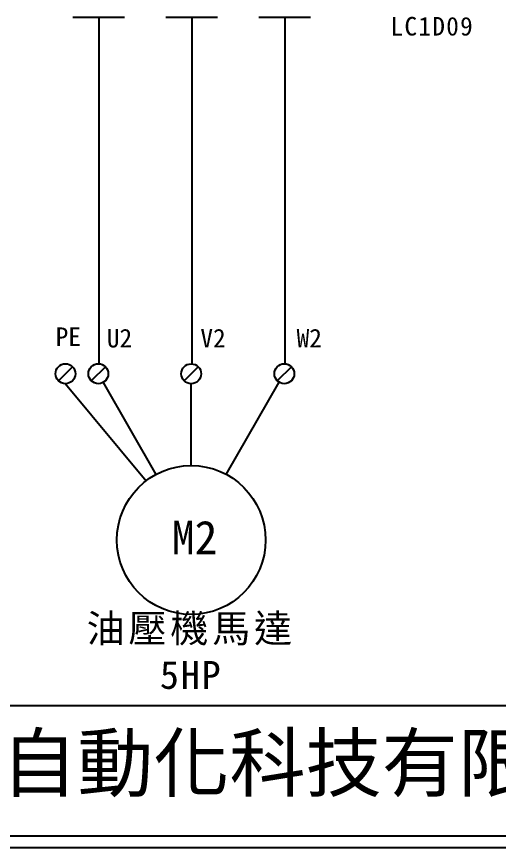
# Model space of a CAD drawing. Extents: x 10 to 297, y 3 to 207.
# Drawn here: x 66.6 to 118.6, y 3 to 92.3 of the extents above; entities that cross this region are included whole.
import ezdxf

# ---------------------------------------------------------------- set-up
doc = ezdxf.new("R2010")
doc.units = 0
doc.layers.get('0').update_dxf_attribs({"linetype": 'CONTINUOUS'})
doc.layers.add('圖框層', color=7, linetype='CONTINUOUS')
doc.layers.add('標尺寸層', color=3, linetype='CONTINUOUS')
doc.styles.add('STSL', font='kaiu.ttf')
doc.styles.add('標楷體', font='kaiu.ttf')

msp = doc.modelspace()

# ---------------------------------------------------------------- linework, layer by layer
at = {"color": 7}
for p, q in [((72.634, 54.67), (71.12, 53.156)), ((76.175, 54.67), (74.66, 53.156)), ((86.16, 54.667), (84.646, 53.152)), ((96.175, 54.67), (94.66, 53.156)), ((81.642, 43.098), (75.953, 52.986)), ((89.17, 43.098), (94.865, 52.996))]:
    msp.add_line(p, q, dxfattribs=at)
for centre, radius in [((71.877, 53.913), 1.071), ((75.418, 53.913), 1.071), ((85.403, 53.91), 1.071), ((95.418, 53.913), 1.071), ((85.406, 36.039), 8)]:
    msp.add_circle(centre, radius, dxfattribs=at)
at = {"layer": '圖框層', "color": 7}
for p, q in [((11.25, 18.25), (295.75, 18.25)), ((11.25, 4.25), (295.75, 4.25)), ((10, 3), (297, 3))]:
    msp.add_line(p, q, dxfattribs=at)
at = {"layer": '標尺寸層', "color": 7}
for p, q in [((72.671, 92.244), (78.239, 92.244)), ((75.459, 92.244), (75.471, 54.983)), ((82.668, 92.244), (88.236, 92.244)), ((85.456, 92.244), (85.468, 54.979)), ((92.671, 92.244), (98.239, 92.244)), ((95.459, 92.244), (95.471, 54.983)), ((71.877, 52.842), (80.556, 42.401)), ((85.406, 44.039), (85.403, 52.839))]:
    msp.add_line(p, q, dxfattribs=at)

# ---------------------------------------------------------------- texts
at = {"color": 7, "attachment_point": 2, "style": '標楷體'}
for s, insert, char_height, width in [('\\pt4;{\\T1.1;LC1D09}', (111.334, 92.267), 2, 20.4577), ('{\\T1.1;油壓機馬達\\P5HP}', (85.406, 28.039), 3, 27.9333)]:
    msp.add_mtext(s, dxfattribs=dict(at, insert=insert, char_height=char_height, width=width))
at = {"layer": '圖框層', "color": 7, "style": 'STSL'}
for s, height, p in [('PE', 2, (70.826, 56.892)), ('U2', 2, (76.332, 56.739)), ('V2', 2, (86.388, 56.739)), ('W2', 2, (96.74, 56.739)), ('M2', 3.6, (83.322, 34.516)), ('泓陞自動化科技有限公司', 6, (48.604, 9.076))]:
    msp.add_text(s, height=height, dxfattribs=at).set_placement(p)

doc.saveas('drawing.dxf')
